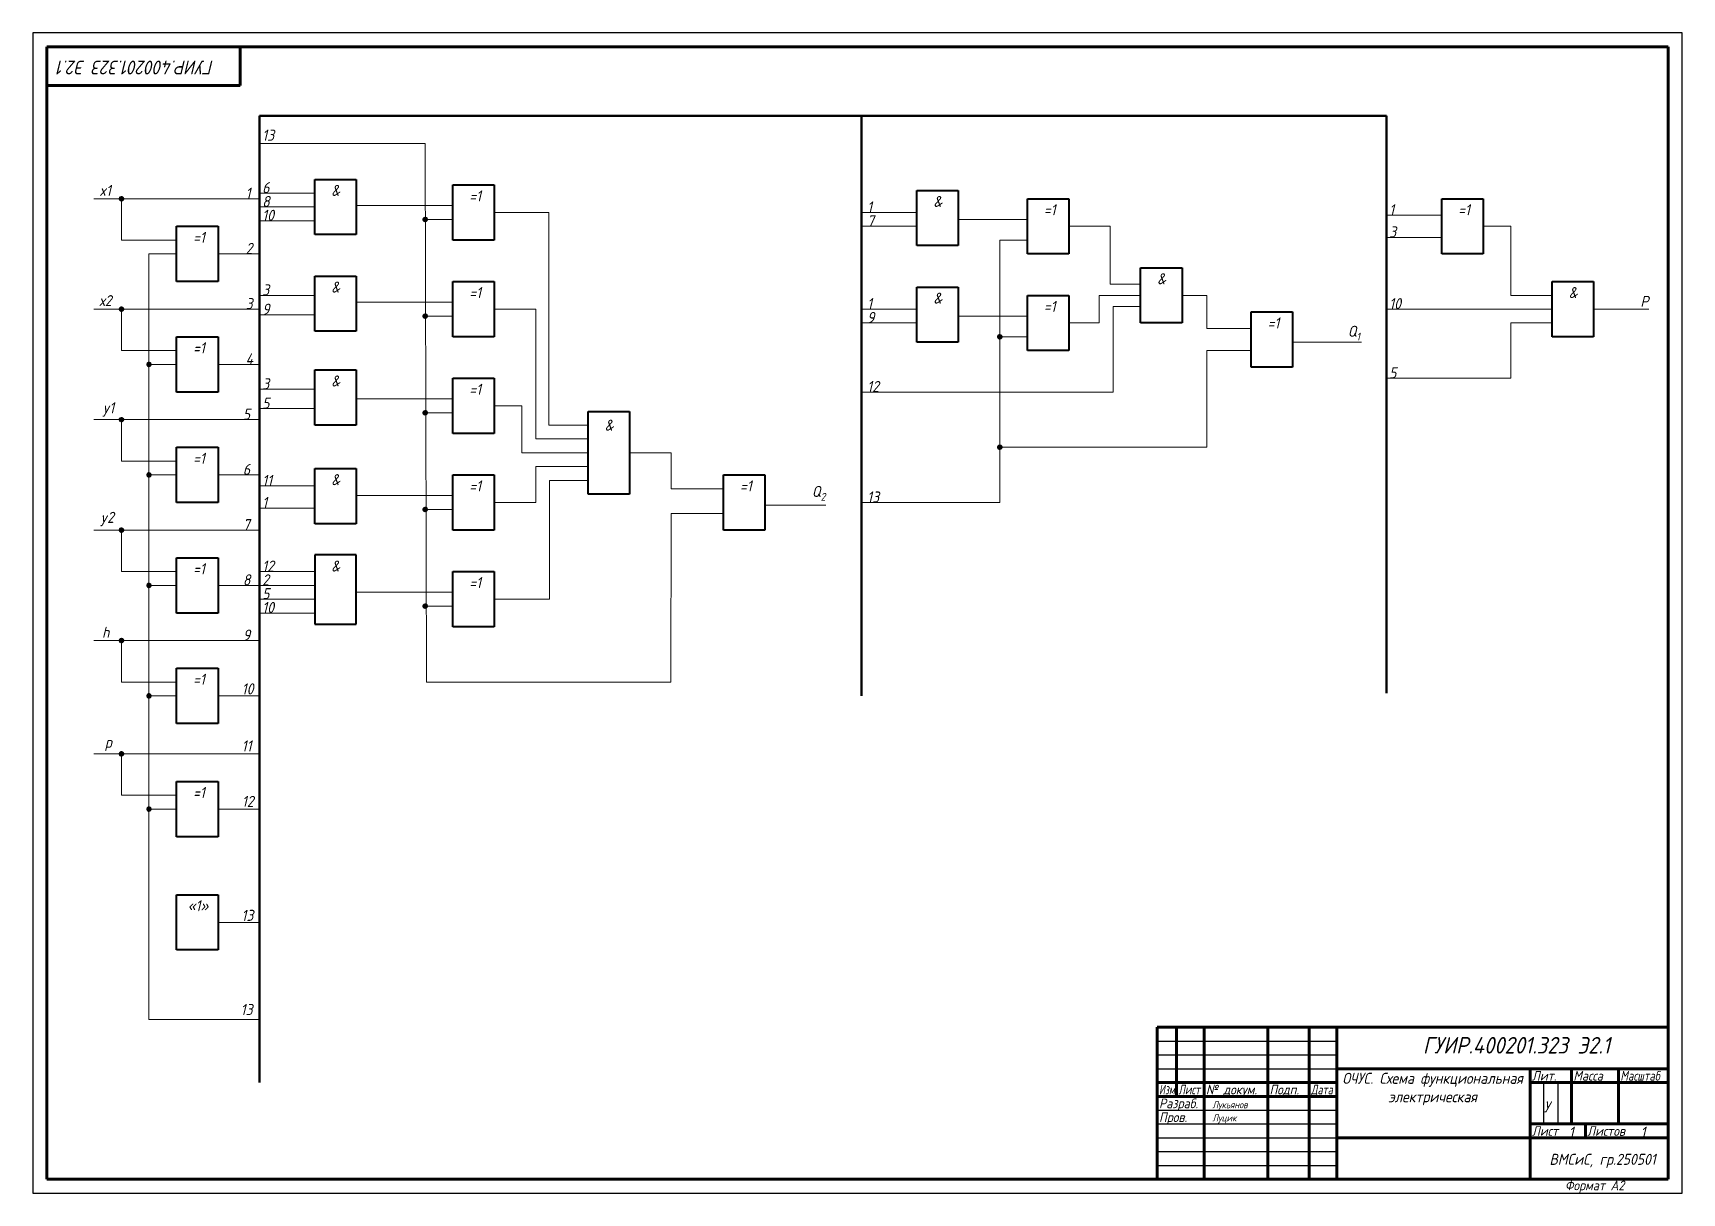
# Model space of a CAD drawing. Header units: millimetres. Extents: x 18 to 615, y 56 to 476.
import ezdxf

# ---------------------------------------------------------------- set-up
doc = ezdxf.new("R2010")
doc.units = ezdxf.units.MM
doc.header["$LTSCALE"] = 0.5
doc.layers.get('0').update_dxf_attribs({"lineweight": 60})
doc.layers.get('Defpoints').update_dxf_attribs({"color": 5})
doc.layers.add('4-текст', color=7, linetype='Continuous', true_color=0x00ad00)
doc.layers.add('провода', color=122, linetype='Continuous', lineweight=15)
doc.layers.add('фигуры', color=7, linetype='Continuous', lineweight=40)
doc.styles.get("Standard").update_dxf_attribs({"font": 'isocpeui.ttf', "width": 0.9})

msp = doc.modelspace()

# ---------------------------------------------------------------- linework, layer by layer
for p, q in [((23, 471.05), (23, 457.05)), ((93, 457.05), (93, 471.05)), ((23, 457.05), (93, 457.05)), ((560, 101.05), (560, 96.05))]:
    msp.add_line(p, q)
at = {"lineweight": 50}
msp.add_line((318, 446.05), (318, 236.05), dxfattribs=at)
at = {"lineweight": 40}
for p, q in [((120, 287.05), (120, 262.05)), ((135, 287.05), (120, 287.05)), ((135, 262.05), (135, 287.05)), ((120, 262.05), (135, 262.05))]:
    msp.add_line(p, q, dxfattribs=at)
at = {"lineweight": 60}
for p, q in [((610, 116.05), (425, 116.05)), ((425, 61.05), (425, 116.05)), ((432, 116.05), (432, 91.05)), ((442, 61.05), (442, 116.05)), ((465, 116.05), (465, 61.05)), ((480, 61.05), (480, 116.05)), ((490, 116.05), (490, 61.05)), ((425, 96.05), (490, 96.05)), ((490, 101.05), (610, 101.05)), ((560, 61.05), (560, 101.05)), ((560, 96.05), (610, 96.05)), ((575, 101.05), (575, 81.05)), ((592, 81.05), (592, 101.05)), ((425, 91.05), (490, 91.05)), ((560, 81.05), (610, 81.05)), ((580, 76.05), (580, 81.05)), ((490, 76.05), (610, 76.05))]:
    msp.add_line(p, q, dxfattribs=at)
at = {"lineweight": -3}
for p, q in [((425, 111.05), (490, 111.05)), ((425, 106.05), (490, 106.05)), ((425, 101.05), (490, 101.05)), ((565, 81.05), (565, 96.05)), ((570, 96.05), (570, 81.05)), ((425, 86.05), (490, 86.05)), ((425, 81.05), (490, 81.05)), ((425, 76.05), (490, 76.05)), ((425, 71.05), (490, 71.05)), ((425, 66.05), (490, 66.05))]:
    msp.add_line(p, q, dxfattribs=at)
for centre in [(50, 416.05), (160, 408.55), (50, 376.05), (160, 373.55), (368, 366.05), (60, 356.05), (50, 336.05), (160, 338.55), (368, 326.05), (60, 316.05), (160, 303.55), (50, 296.05), (60, 276.05), (160, 268.55), (50, 256.05), (60, 236.05), (50, 215.05), (60, 195.05)]:
    msp.add_circle(centre, 0.5)
at = {"layer": 'Defpoints'}
for p, q in [((615, 476.05), (18, 476.05)), ((18, 476.05), (18, 56.05)), ((615, 56.05), (615, 476.05)), ((18, 56.05), (615, 56.05))]:
    msp.add_line(p, q, dxfattribs=at)
at = {"layer": 'провода'}
for p, q in [((100, 436.05), (160, 436.05)), ((160, 436.05), (160.48, 241.05)), ((100, 418.05), (120, 418.05)), ((100, 413.05), (120, 413.05)), ((135, 413.55), (170, 413.55)), ((100, 408.05), (120, 408.05)), ((170, 408.55), (160, 408.55)), ((200, 411.05), (204.75, 411.05)), ((204.75, 334.05), (204.75, 411.05)), ((318, 411.05), (338, 411.05)), ((318, 406.05), (338, 406.05)), ((353, 408.55), (378, 408.55)), ((408, 406.05), (408, 385.05)), ((528, 410.05), (508, 410.05)), ((543, 406.05), (553, 406.05)), ((553, 406.05), (553, 381.05)), ((368, 306.05), (368, 401.05)), ((368, 401.05), (378, 401.05)), ((528, 402.05), (508, 402.05)), ((60, 118.87), (60, 396.05)), ((60, 396.05), (70, 396.05)), ((408, 385.05), (419, 385.05)), ((100, 381.05), (120, 381.05)), ((135, 378.55), (170, 378.55)), ((404, 381.05), (419, 381.05)), ((404, 381.05), (404, 371.05)), ((409, 377.05), (419, 377.05)), ((409, 377.05), (409, 346.05)), ((434, 381.05), (443, 381.05)), ((443, 381.05), (443, 369.05)), ((553, 381.05), (568, 381.05)), ((100, 374.05), (120, 374.05)), ((170, 373.55), (160, 373.55)), ((200, 376.05), (200, 329.05)), ((338, 376.05), (318, 376.05)), ((338, 371.05), (318, 371.05)), ((338, 371.05), (318, 371.05)), ((353, 373.55), (378, 373.55)), ((543, 376.05), (508, 376.05)), ((543, 376.05), (568, 376.05)), ((553, 371.05), (553, 351.05)), ((553, 371.05), (568, 371.05)), ((583.04, 376.06), (603.04, 376.06)), ((368, 366.05), (378, 366.05)), ((443, 369.05), (459, 369.05)), ((443, 361.05), (443, 326.05)), ((443, 361.05), (459, 361.05)), ((474, 364.05), (499, 364.05)), ((60, 356.05), (70, 356.05)), ((100, 347.05), (120, 347.05)), ((553, 351.05), (508, 351.05)), ((135, 343.55), (170, 343.55)), ((195, 341.05), (195, 324.05)), ((338, 346.05), (318, 346.05)), ((337.98, 346.05), (409, 346.05)), ((100, 340.05), (120, 340.05)), ((170, 338.55), (160, 338.55)), ((249, 324.05), (249, 311.05)), ((368, 326.05), (393, 326.05)), ((200, 319.05), (200, 306.05)), ((60, 316.05), (70, 316.05)), ((100, 312.05), (120, 312.05)), ((205, 314.05), (205, 271.05)), ((135, 308.55), (170, 308.55)), ((283, 305.05), (305, 305.05)), ((318, 306.05), (368, 306.05)), ((100, 304.05), (120, 304.05)), ((170, 303.55), (160, 303.55)), ((249, 302.05), (248.98, 241.05)), ((100, 281.05), (120, 281.05)), ((60, 276.05), (70, 276.05)), ((100, 276.05), (120, 276.05)), ((100, 271.05), (120, 271.05)), ((135, 273.55), (170, 273.55)), ((100, 266.05), (120, 266.05)), ((170, 268.55), (160, 268.55)), ((248.98, 241.05), (160.48, 241.05)), ((60, 236.05), (70, 236.05)), ((60, 195.05), (70, 195.05)), ((100, 118.87), (60, 118.87))]:
    msp.add_line(p, q, dxfattribs=at)
at = {"layer": 'провода', "lineweight": 15}
for p, q in [((100, 416.05), (40, 416.05)), ((50, 416.05), (50, 401.05)), ((185, 411.05), (200, 411.05)), ((393, 406.05), (408, 406.05)), ((50, 401.05), (70, 401.05)), ((85, 396.05), (100, 396.05)), ((100, 376.05), (40, 376.05)), ((50, 376.05), (50, 361.05)), ((185, 376.05), (200, 376.05)), ((393, 371.05), (404, 371.05)), ((50, 361.05), (70, 361.05)), ((85, 356.05), (100, 356.05)), ((185, 341.05), (195, 341.05)), ((100, 336.05), (40, 336.05)), ((50, 336.05), (50, 321.05)), ((200, 329.05), (219, 329.05)), ((204.75, 334.05), (219, 334.05)), ((195, 324.05), (219.06, 324.05)), ((234, 324.05), (249, 324.05)), ((393, 326.05), (443, 326.05)), ((50, 321.05), (70, 321.05)), ((200, 319.05), (219, 319.05)), ((85, 316.05), (100, 316.05)), ((205, 314.05), (219.25, 314.05)), ((249, 311.05), (268, 311.05)), ((185, 306.05), (200, 306.05)), ((249, 302.05), (268, 302.05)), ((100, 296.05), (40, 296.05)), ((50, 296.05), (50, 281.05)), ((50, 281.05), (70, 281.05)), ((85, 276.05), (100, 276.05)), ((185, 271.05), (205, 271.05)), ((100, 256.05), (40, 256.05)), ((50, 256.05), (50, 241.05)), ((50, 241.05), (70, 241.05)), ((85, 236.05), (100, 236.05)), ((100, 215.05), (40, 215.05)), ((50, 215.05), (50, 200.05)), ((50, 200.05), (70, 200.05)), ((85, 195.05), (100, 195.05)), ((85, 154.05), (100, 154.05))]:
    msp.add_line(p, q, dxfattribs=at)
at = {"layer": 'фигуры', "lineweight": 60}
for p, q in [((23, 61.05), (23, 471.05)), ((23, 471.05), (595, 471.05)), ((595, 471.05), (610, 471.05)), ((610, 471.05), (610, 61.05)), ((610, 61.05), (23, 61.05))]:
    msp.add_line(p, q, dxfattribs=at)
at = {"layer": 'фигуры', "lineweight": 50}
for p, q in [((100, 446.05), (100, 96.05)), ((100, 446.05), (508, 446.05)), ((508, 446.05), (508, 237.05))]:
    msp.add_line(p, q, dxfattribs=at)
at = {"layer": 'фигуры', "lineweight": 40}
for p, q in [((120, 423.05), (135, 423.05)), ((120, 403.05), (120, 423.05)), ((135, 423.05), (135, 403.05)), ((170, 421.05), (185, 421.05)), ((170, 401.05), (170, 421.05)), ((185, 421.05), (185, 410.05)), ((338, 419.05), (353, 419.05)), ((338, 399.05), (338, 419.05)), ((353, 419.05), (353, 399.05)), ((378, 416.05), (393, 416.05)), ((378, 396.05), (378, 416.05)), ((393, 416.05), (393, 405.05)), ((528, 416.05), (543, 416.05)), ((528, 396.05), (528, 416.05)), ((543, 416.05), (543, 405.05)), ((70, 406.05), (85, 406.05)), ((70, 386.05), (70, 406.05)), ((85, 406.05), (85, 395.05)), ((185, 410.05), (185, 401.05)), ((135, 403.05), (120, 403.05)), ((185, 401.05), (170, 401.05)), ((393, 405.05), (393, 396.05)), ((543, 405.05), (543, 396.05)), ((85, 395.05), (85, 386.05)), ((353, 399.05), (338, 399.05)), ((393, 396.05), (378, 396.05)), ((543, 396.05), (528, 396.05)), ((120, 388.05), (135, 388.05)), ((120, 368.05), (120, 388.05)), ((135, 388.05), (135, 368.05)), ((419, 391.05), (434, 391.05)), ((419, 371.05), (419, 391.05)), ((434, 391.05), (434, 371.05)), ((85, 386.05), (70, 386.05)), ((170, 386.05), (185, 386.05)), ((170, 366.05), (170, 386.05)), ((185, 386.05), (185, 375.05)), ((338, 384.05), (353, 384.05)), ((338, 364.05), (338, 384.05)), ((353, 384.05), (353, 364.05)), ((568, 386.05), (583, 386.05)), ((568, 366.05), (568, 386.05)), ((583, 386.05), (583, 366.05)), ((378, 381.05), (393, 381.05)), ((378, 361.05), (378, 381.05)), ((393, 381.05), (393, 370.05)), ((185, 375.05), (185, 366.05)), ((434, 371.05), (419, 371.05)), ((459, 375.05), (474, 375.05)), ((459, 355.05), (459, 375.05)), ((474, 375.05), (474, 364.05)), ((70, 366.05), (85, 366.05)), ((70, 346.05), (70, 366.05)), ((85, 366.05), (85, 355.05)), ((135, 368.05), (120, 368.05)), ((185, 366.05), (170, 366.05)), ((393, 370.05), (393, 361.05)), ((583, 366.05), (568, 366.05)), ((353, 364.05), (338, 364.05)), ((393, 361.05), (378, 361.05)), ((474, 364.05), (474, 355.05)), ((85, 355.05), (85, 346.05)), ((120, 354.05), (135, 354.05)), ((120, 334.05), (120, 354.05)), ((135, 354.05), (135, 334.05)), ((474, 355.05), (459, 355.05)), ((170, 351.05), (185, 351.05)), ((170, 331.05), (170, 351.05)), ((185, 351.05), (185, 340.05)), ((85, 346.05), (70, 346.05)), ((185, 340.05), (185, 331.05)), ((219, 324.05), (219, 339.05)), ((219, 339.05), (234, 339.05)), ((234, 339.05), (234, 309.05)), ((135, 334.05), (120, 334.05)), ((185, 331.05), (170, 331.05)), ((70, 326.05), (85, 326.05)), ((70, 306.05), (70, 326.05)), ((85, 326.05), (85, 315.05)), ((219, 309.05), (219, 324.05)), ((120, 318.32), (135, 318.32)), ((120, 298.32), (120, 318.32)), ((135, 318.32), (135, 298.32)), ((85, 315.05), (85, 306.05)), ((170, 316.05), (185, 316.05)), ((170, 296.05), (170, 316.05)), ((185, 316.05), (185, 305.05)), ((268, 316.05), (283, 316.05)), ((268, 296.05), (268, 316.05)), ((283, 316.05), (283, 305.05)), ((85, 306.05), (70, 306.05)), ((185, 305.05), (185, 296.05)), ((234, 309.05), (219, 309.05)), ((283, 305.05), (283, 296.05)), ((135, 298.32), (120, 298.32)), ((185, 296.05), (170, 296.05)), ((283, 296.05), (268, 296.05)), ((70, 286.05), (85, 286.05)), ((70, 266.05), (70, 286.05)), ((85, 286.05), (85, 275.05)), ((170, 281.05), (185, 281.05)), ((170, 261.05), (170, 281.05)), ((185, 281.05), (185, 270.05)), ((85, 275.05), (85, 266.05)), ((185, 270.05), (185, 261.05)), ((85, 266.05), (70, 266.05)), ((185, 261.05), (170, 261.05)), ((70, 246.05), (85, 246.05)), ((70, 226.05), (70, 246.05)), ((85, 246.05), (85, 235.05)), ((85, 235.05), (85, 226.05)), ((85, 226.05), (70, 226.05)), ((70, 205.05), (85, 205.05)), ((70, 185.05), (70, 205.05)), ((85, 205.05), (85, 194.05)), ((85, 194.05), (85, 185.05)), ((85, 185.05), (70, 185.05)), ((70, 164.05), (85, 164.05)), ((70, 144.05), (70, 164.05)), ((85, 164.05), (85, 153.05)), ((85, 153.05), (85, 144.05)), ((85, 144.05), (70, 144.05))]:
    msp.add_line(p, q, dxfattribs=at)

# ---------------------------------------------------------------- texts
at = {"lineweight": -3, "width": 0.9}
msp.add_text('Формат А2', height=3.5, dxfattribs=at).set_placement((572.6, 57.05))
at = {"insert": (490, 99.58), "char_height": 4, "attachment_point": 1}
msp.add_mtext_dynamic_manual_height_columns('\\pxqc;ОЧУС. Схема функциональная электрическая', width=69.4534, gutter_width=20, heights=[22.24], dxfattribs=at)
at = {"layer": '4-текст', "lineweight": -3}
for s, width, p in [('Лит.', 0.9, (560.67, 96.75)), ('Масса', 0.9, (575.67, 96.75)), ('Масштаб', 0.8, (592.67, 96.75)), ('Изм.', 0.7, (425.67, 91.75)), ('Разраб.', 0.9, (425.67, 86.75)), ('Лист', 0.75, (432.67, 91.75)), ('№ докум.', 0.9, (442.67, 91.75)), ('Подп.', 0.9, (465.67, 91.75)), ('Дата', 0.75, (480.67, 91.75)), ('Пров.', 0.9, (425.67, 81.75)), ('Лист', 0.9, (560.67, 76.75)), ('Листов', 0.9, (580.67, 76.75))]:
    msp.add_text(s, height=3.5, dxfattribs=dict(at, width=width)).set_placement(p)
at = {"layer": 'провода', "width": 0.9}
for s, p in [('У', (565, 85.25)), ('1', (574, 76.05)), ('1', (600, 76.05))]:
    msp.add_text(s, height=4, dxfattribs=at).set_placement(p)
at = {"layer": 'провода', "insert": (27, 463.55), "char_height": 5, "attachment_point": 6, "rotation": 180}
msp.add_mtext_dynamic_manual_height_columns('ГУИР.400201.323 Э2.1', width=70, gutter_width=20, heights=[0], dxfattribs=at)
at = {"layer": 'провода'}
for s, width, insert, char_height, attachment_point in [('ГУИР.400201.323 Э2.1', 84, (589, 109.55), 6, 6), ('Лукьянов', 23, (445, 89.25), 2.5, 1), ('Луцик', 23, (445, 84.5), 2.5, 1), ('ВМСиС, гр.250501', 50, (567, 70.25), 4, 1)]:
    msp.add_mtext_dynamic_manual_height_columns(s, width=width, gutter_width=20, heights=[0], dxfattribs=dict(at, insert=insert, char_height=char_height, attachment_point=attachment_point))
at = {"layer": 'фигуры', "width": 0.9}
for s, p in [('13', (101, 437.05)), ('x1', (42, 417.05)), ('1', (95, 416.05)), ('6', (101, 418.05)), ('&', (126, 417.05)), ('=1', (176, 415.05)), ('8', (101, 413.05)), ('10', (101, 408.05)), ('1', (320, 411.05)), ('&', (344, 413.05)), ('=1', (384, 410.05)), ('1', (509, 410.05)), ('=1', (534, 410.05)), ('7', (320, 406.05)), ('3', (509, 402.05)), ('=1', (76, 400.05)), ('2', (95, 396.05)), ('&', (425, 385.05)), ('3', (101, 381.05)), ('&', (126, 382.05)), ('=1', (176, 380.05)), ('&', (574, 380.05)), ('х2', (42, 377.15)), ('3', (95, 376.05)), ('9', (101, 374.05)), ('1', (320, 376.05)), ('&', (344, 378.05)), ('=1', (384, 375.05)), ('10', (509, 376.05)), ('P', (599.94, 376.88)), ('9', (320, 371.05)), ('=1', (465, 369.05)), ('=1', (76, 360.05)), ('4', (95, 356.05)), ('5', (509, 351.05)), ('3', (101, 347.05)), ('&', (126, 348.05)), ('=1', (176, 345.05)), ('12', (320, 346.05)), ('y1', (43.17, 338.36)), ('5', (101, 340.05)), ('5', (94, 336.05)), ('&', (225, 332.05)), ('=1', (76, 320.05)), ('6', (94, 316.05)), ('11', (101, 312.05)), ('&', (126, 312.32)), ('=1', (176, 310.05)), ('=1', (274, 310.05)), ('1', (101, 304.05)), ('13', (320, 306.05)), ('y2', (42.39, 298.69)), ('7', (94, 296.05)), ('=1', (76, 280.05)), ('12', (101, 281.05)), ('&', (126, 281.05)), ('8', (94, 276.05)), ('2', (101, 276.05)), ('5', (101, 271.05)), ('=1', (176, 275.05)), ('10', (101, 266.05)), ('h', (43, 257.05)), ('9', (94, 256.05)), ('=1', (76, 240.05)), ('10', (93.56, 236.58)), ('p', (44, 217.25)), ('11', (93.56, 215.94)), ('=1', (76, 199.05)), ('12', (93.64, 195.85)), ('«1»', (74, 158.05)), ('13', (93.47, 154.58)), ('13', (93.18, 120.48))]:
    msp.add_text(s, height=4, dxfattribs=at).set_placement(p)
at = {"layer": 'фигуры', "char_height": 4, "attachment_point": 1}
for s, width, insert in [('\\A1;Q{\\H0.7x;\\S^ 1;}', 8, (494, 370.06)), ('\\A1;Q{\\H0.7x;\\S^ 2;}', 7, (300, 312.06))]:
    msp.add_mtext_dynamic_manual_height_columns(s, width=width, gutter_width=20, heights=[0], dxfattribs=dict(at, insert=insert))

doc.saveas('drawing.dxf')
